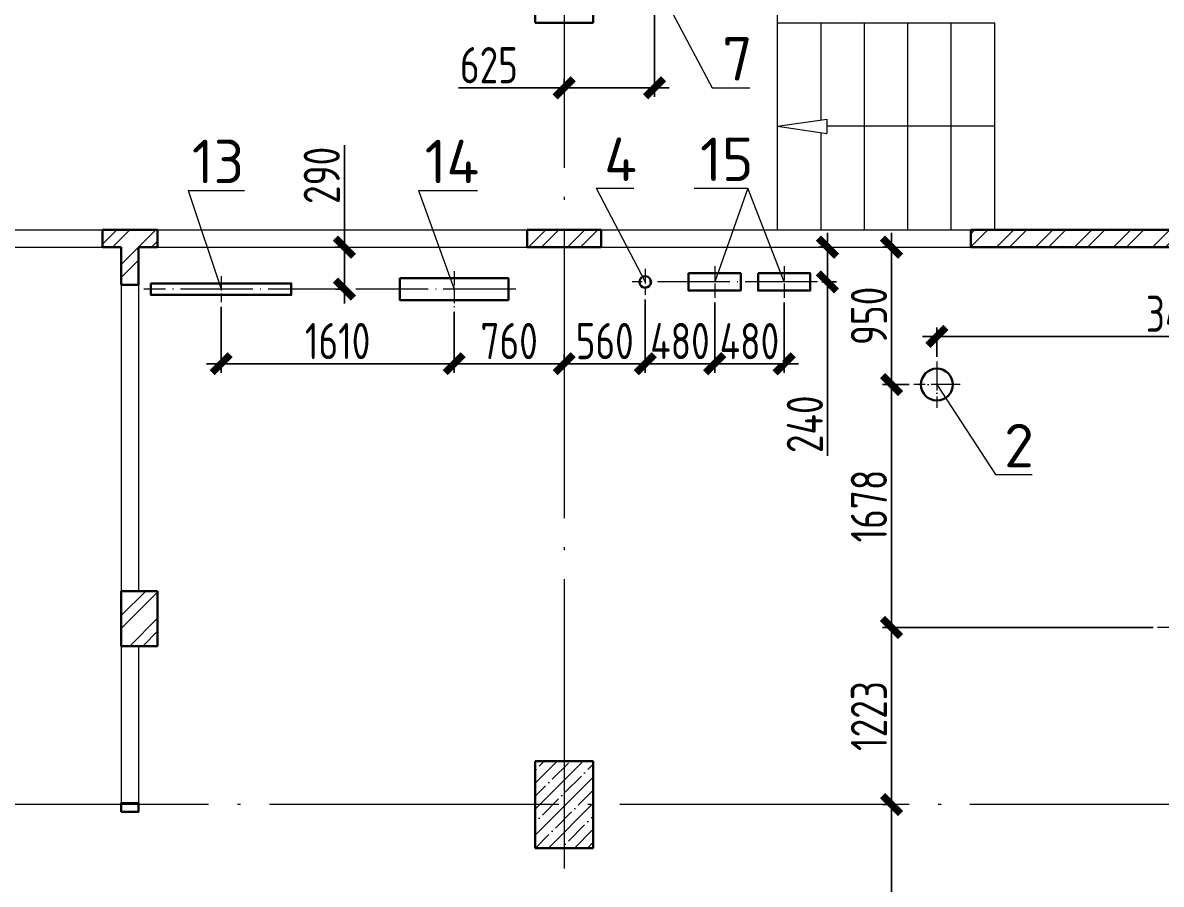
# Model space of a CAD drawing. Extents: x -965262 to 1142518, y -357520 to 71675.
# Drawn here: x 428597 to 436462, y -213151 to -207201 of the extents above; entities that cross this region are included whole.
import ezdxf

# ---------------------------------------------------------------- set-up
doc = ezdxf.new("R2010")
doc.units = 0
doc.header["$LTSCALE"] = 10
doc.linetypes.add('DOTE', pattern=[2.42, 2, -0.2, 0.02, -0.2])
doc.layers.get('0').update_dxf_attribs({"linetype": 'CONTINUOUS', "lineweight": 30})
doc.layers.get('Defpoints').update_dxf_attribs({"linetype": 'CONTINUOUS'})
doc.layers.add('DOTE', color=7, linetype='DOTE', lineweight=9)
doc.styles.add('GOST 2.304', font='isocpeur.ttf', dxfattribs={"width": 0.75, "height": 250})
doc.styles.get("Standard").update_dxf_attribs({"font": 'isocpeur.ttf', "height": 300})
doc.dimstyles.new('SPDS', dxfattribs={"dimscale": 50, "dimtxt": 2.5, "dimasz": 2.5, "dimexe": 1.25, "dimexo": 0.625, "dimtad": 1, "dimdec": 0, "dimrnd": 0.001, "dimtxsty": 'GOST 2.304', "dimblk": 'ARCHTICK', "dimblk1": 'ARCHTICK', "dimblk2": 'ARCHTICK', "dimcen": 2.5, "dimdle": 2, "dimadec": 0, "dimazin": 2, "dimtfac": 0.75, "dimtdec": 4, "dimtmove": 1, "dimatfit": 3, "dimfxl": 1, "dimtolj": 1, "dimarcsym": 0})

# ---------------------------------------------------------------- blocks, each defined once
blk = doc.blocks.new('_ArchTick')
at = {"color": 0, "linetype": 'ByBlock', "lineweight": 0, "const_width": 0.4}
blk.add_lwpolyline([(-0.5, -0.5), (0.5, 0.5)], dxfattribs=at)
blk = doc.blocks.new('*D1954')
at = {"color": 0, "lineweight": -2, "ltscale": 100, "transparency": 16777216}
for p, q in [((432962.2, -207132.1), (432962.2, -207712.4)), ((432337.2, -207618.7), (432337.2, -207587.4)), ((431607.9, -207649.9), (432337.2, -207649.9)), ((432237.2, -207649.9), (433062.2, -207649.9))]:
    blk.add_line(p, q, dxfattribs=at)
at = {"layer": 'Defpoints', "color": 0, "lineweight": 15, "ltscale": 100, "transparency": 16777216}
for p in [(432962.2, -207100.9), (432337.2, -207649.9), (432962.2, -207649.9)]:
    blk.add_point(p, dxfattribs=at)
at = {"color": 0, "lineweight": -2, "ltscale": 100, "transparency": 16777216, "xscale": 125, "yscale": 125, "zscale": 125, "rotation": 180}
blk.add_blockref('_ArchTick', (432337.2, -207649.9), dxfattribs=at)
at = {"color": 0, "lineweight": -2, "ltscale": 100, "transparency": 16777216, "xscale": 125, "yscale": 125, "zscale": 125}
blk.add_blockref('_ArchTick', (432962.2, -207649.9), dxfattribs=at)
at = {"color": 0, "lineweight": 15, "ltscale": 100, "transparency": 16777216, "insert": (431817.3, -207493.7), "char_height": 250, "attachment_point": 5, "style": 'GOST 2.304', "bg_fill": 3, "box_fill_scale": 1.1, "bg_fill_color": 256, "bg_fill_true_color": 13158600, "bg_fill_transparency": 0}
blk.add_mtext('\\A1;625', dxfattribs=at)
blk = doc.blocks.new('*D1971')
at = {"color": 0, "lineweight": -2, "ltscale": 100, "transparency": 16777216}
for p, q in [((434812.2, -209367.3), (438437.2, -209367.3)), ((434912.2, -209508.6), (434912.2, -209304.8)), ((438337.2, -209336.1), (438337.2, -209304.8))]:
    blk.add_line(p, q, dxfattribs=at)
at = {"layer": 'Defpoints', "color": 0, "lineweight": 15, "ltscale": 100, "transparency": 16777216}
for p in [(438337.2, -209367.3), (438337.2, -209367.3), (434912.2, -209539.9)]:
    blk.add_point(p, dxfattribs=at)
at = {"color": 0, "lineweight": -2, "ltscale": 100, "transparency": 16777216, "xscale": 125, "yscale": 125, "zscale": 125, "rotation": 180}
blk.add_blockref('_ArchTick', (434912.2, -209367.3), dxfattribs=at)
at = {"color": 0, "lineweight": -2, "ltscale": 100, "transparency": 16777216, "xscale": 125, "yscale": 125, "zscale": 125}
blk.add_blockref('_ArchTick', (438337.2, -209367.3), dxfattribs=at)
at = {"color": 0, "lineweight": 15, "ltscale": 100, "transparency": 16777216, "insert": (436624.7, -209211.1), "char_height": 250, "attachment_point": 5, "style": 'GOST 2.304', "bg_fill": 3, "box_fill_scale": 1.1, "bg_fill_color": 256, "bg_fill_true_color": 13158600, "bg_fill_transparency": 0}
blk.add_mtext('\\A1;3425', dxfattribs=at)
blk = doc.blocks.new('*D1956')
at = {"color": 0, "lineweight": -2, "ltscale": 100, "transparency": 16777216}
for p, q in [((434599.1, -208650.9), (434599.1, -209799.9)), ((434567.8, -208750.9), (434536.6, -208750.9)), ((434721, -209699.9), (434536.6, -209699.9))]:
    blk.add_line(p, q, dxfattribs=at)
at = {"layer": 'Defpoints', "color": 0, "lineweight": 15, "ltscale": 100, "transparency": 16777216}
for p in [(434599.1, -208750.9), (434599.1, -209699.9), (434752.2, -209699.9)]:
    blk.add_point(p, dxfattribs=at)
at = {"color": 0, "lineweight": -2, "ltscale": 100, "transparency": 16777216, "xscale": 125, "yscale": 125, "zscale": 125}
for p, rotation in [((434599.1, -208750.9), 90), ((434599.1, -209699.9), 270)]:
    blk.add_blockref('_ArchTick', p, dxfattribs=dict(at, rotation=rotation))
at = {"color": 0, "lineweight": 15, "ltscale": 100, "transparency": 16777216, "insert": (434442.8, -209225.4), "char_height": 250, "attachment_point": 5, "rotation": 90, "style": 'GOST 2.304', "bg_fill": 3, "box_fill_scale": 1.1, "bg_fill_color": 256, "bg_fill_true_color": 13158600, "bg_fill_transparency": 0}
blk.add_mtext('\\A1;950', dxfattribs=at)
blk = doc.blocks.new('*D1957')
at = {"color": 0, "lineweight": -2, "ltscale": 100, "transparency": 16777216}
for p, q in [((434599.1, -209599.9), (434599.1, -211477.9)), ((434721, -209699.9), (434536.6, -209699.9)), ((436406, -211377.9), (434536.6, -211377.9))]:
    blk.add_line(p, q, dxfattribs=at)
at = {"layer": 'Defpoints', "color": 0, "lineweight": 15, "ltscale": 100, "transparency": 16777216}
for p in [(434752.2, -209699.9), (434599.1, -211377.9), (436437.2, -211377.9)]:
    blk.add_point(p, dxfattribs=at)
at = {"color": 0, "lineweight": -2, "ltscale": 100, "transparency": 16777216, "xscale": 125, "yscale": 125, "zscale": 125}
for p, rotation in [((434599.1, -209699.9), 90), ((434599.1, -211377.9), 270)]:
    blk.add_blockref('_ArchTick', p, dxfattribs=dict(at, rotation=rotation))
at = {"color": 0, "lineweight": 15, "ltscale": 100, "transparency": 16777216, "insert": (434442.8, -210538.9), "char_height": 250, "attachment_point": 5, "rotation": 90, "style": 'GOST 2.304', "bg_fill": 3, "box_fill_scale": 1.1, "bg_fill_color": 256, "bg_fill_true_color": 13158600, "bg_fill_transparency": 0}
blk.add_mtext('\\A1;1678', dxfattribs=at)
blk = doc.blocks.new('*D1958')
at = {"color": 0, "lineweight": -2, "ltscale": 100, "transparency": 16777216}
for p, q in [((434599.1, -211277.9), (434599.1, -212700.9)), ((436406, -211377.9), (434536.6, -211377.9)), ((434567.8, -212600.9), (434536.6, -212600.9))]:
    blk.add_line(p, q, dxfattribs=at)
at = {"layer": 'Defpoints', "color": 0, "lineweight": 15, "ltscale": 100, "transparency": 16777216}
for p in [(436437.2, -211377.9), (434599.1, -212600.9), (434599.1, -212600.9)]:
    blk.add_point(p, dxfattribs=at)
at = {"color": 0, "lineweight": -2, "ltscale": 100, "transparency": 16777216, "xscale": 125, "yscale": 125, "zscale": 125}
for p, rotation in [((434599.1, -211377.9), 90), ((434599.1, -212600.9), 270)]:
    blk.add_blockref('_ArchTick', p, dxfattribs=dict(at, rotation=rotation))
at = {"color": 0, "lineweight": 15, "ltscale": 100, "transparency": 16777216, "insert": (434442.8, -211989.4), "char_height": 250, "attachment_point": 5, "rotation": 90, "style": 'GOST 2.304', "bg_fill": 3, "box_fill_scale": 1.1, "bg_fill_color": 256, "bg_fill_true_color": 13158600, "bg_fill_transparency": 0}
blk.add_mtext('\\A1;1223', dxfattribs=at)
blk = doc.blocks.new('*D1959')
at = {"color": 0, "lineweight": -2, "ltscale": 100, "transparency": 16777216}
for p, q in [((434599.1, -212500.9), (434599.1, -215103.9)), ((434567.8, -212600.9), (434536.6, -212600.9)), ((436406, -215003.9), (434536.6, -215003.9))]:
    blk.add_line(p, q, dxfattribs=at)
at = {"layer": 'Defpoints', "color": 0, "lineweight": 15, "ltscale": 100, "transparency": 16777216}
for p in [(434599.1, -212600.9), (434599.1, -215003.9), (436437.2, -215003.9)]:
    blk.add_point(p, dxfattribs=at)
at = {"color": 0, "lineweight": -2, "ltscale": 100, "transparency": 16777216, "xscale": 125, "yscale": 125, "zscale": 125}
for p, rotation in [((434599.1, -212600.9), 90), ((434599.1, -215003.9), 270)]:
    blk.add_blockref('_ArchTick', p, dxfattribs=dict(at, rotation=rotation))
at = {"color": 0, "lineweight": 15, "ltscale": 100, "transparency": 16777216, "insert": (434442.8, -213802.4), "char_height": 250, "attachment_point": 5, "rotation": 90, "style": 'GOST 2.304', "bg_fill": 3, "box_fill_scale": 1.1, "bg_fill_color": 256, "bg_fill_true_color": 13158600, "bg_fill_transparency": 0}
blk.add_mtext('\\A1;2403', dxfattribs=at)
blk = doc.blocks.new('*D1962')
at = {"color": 0, "lineweight": -2, "ltscale": 100, "transparency": 16777216}
for p, q in [((433377.2, -209132.1), (433377.2, -209619)), ((433857.2, -209132.1), (433857.2, -209619)), ((433957.2, -209556.5), (433277.2, -209556.5))]:
    blk.add_line(p, q, dxfattribs=at)
at = {"layer": 'Defpoints', "color": 0, "lineweight": 15, "ltscale": 100, "transparency": 16777216}
for p in [(433377.2, -209100.9), (433857.2, -209100.9)]:
    blk.add_point(p, dxfattribs=at)
at = {"color": 0, "lineweight": -2, "ltscale": 100, "transparency": 16777216, "xscale": 125, "yscale": 125, "zscale": 125, "rotation": 180}
blk.add_blockref('_ArchTick', (433377.2, -209556.5), dxfattribs=at)
at = {"color": 0, "lineweight": -2, "ltscale": 100, "transparency": 16777216, "xscale": 125, "yscale": 125, "zscale": 125}
blk.add_blockref('_ArchTick', (433857.2, -209556.5), dxfattribs=at)
at = {"color": 0, "lineweight": 15, "ltscale": 100, "transparency": 16777216, "insert": (433617.2, -209400.2), "char_height": 250, "attachment_point": 5, "style": 'GOST 2.304', "bg_fill": 3, "box_fill_scale": 1.1, "bg_fill_color": 256, "bg_fill_true_color": 13158600, "bg_fill_transparency": 0}
blk.add_mtext('\\A1;480', dxfattribs=at)
at = {"layer": 'Defpoints', "color": 0, "lineweight": 15, "ltscale": 100, "transparency": 16777216}
blk.add_point((433377.2, -209556.5), dxfattribs=at)
blk = doc.blocks.new('*D1963')
at = {"color": 0, "lineweight": -2, "ltscale": 100, "transparency": 16777216}
for p, q in [((432897.2, -209112.1), (432897.2, -209618.1)), ((433377.2, -209132.1), (433377.2, -209618.1)), ((433477.2, -209555.6), (432797.2, -209555.6))]:
    blk.add_line(p, q, dxfattribs=at)
at = {"layer": 'Defpoints', "color": 0, "lineweight": 15, "ltscale": 100, "transparency": 16777216}
for p in [(432897.2, -209080.9), (433377.2, -209100.9)]:
    blk.add_point(p, dxfattribs=at)
at = {"color": 0, "lineweight": 15, "ltscale": 100, "transparency": 16777216, "insert": (433137.2, -209399.4), "char_height": 250, "attachment_point": 5, "style": 'GOST 2.304', "bg_fill": 3, "box_fill_scale": 1.1, "bg_fill_color": 256, "bg_fill_true_color": 13158600, "bg_fill_transparency": 0}
blk.add_mtext('\\A1;480', dxfattribs=at)
at = {"layer": 'Defpoints', "color": 0, "lineweight": 15, "ltscale": 100, "transparency": 16777216}
blk.add_point((432897.2, -209555.6), dxfattribs=at)
at = {"color": 0, "lineweight": -2, "ltscale": 100, "transparency": 16777216, "xscale": 125, "yscale": 125, "zscale": 125, "rotation": 180}
blk.add_blockref('_ArchTick', (432897.2, -209555.6), dxfattribs=at)
at = {"color": 0, "lineweight": -2, "ltscale": 100, "transparency": 16777216, "xscale": 125, "yscale": 125, "zscale": 125}
blk.add_blockref('_ArchTick', (433377.2, -209555.6), dxfattribs=at)
blk = doc.blocks.new('*D1964')
at = {"color": 0, "lineweight": -2, "ltscale": 100, "transparency": 16777216}
for p, q in [((432897.2, -209112.1), (432897.2, -209618.1)), ((432337.2, -209524.4), (432337.2, -209493.1)), ((432997.2, -209555.6), (432237.2, -209555.6))]:
    blk.add_line(p, q, dxfattribs=at)
at = {"layer": 'Defpoints', "color": 0, "lineweight": 15, "ltscale": 100, "transparency": 16777216}
for p in [(432897.2, -209080.9), (432337.2, -209555.6), (432337.2, -209555.6)]:
    blk.add_point(p, dxfattribs=at)
at = {"color": 0, "lineweight": 15, "ltscale": 100, "transparency": 16777216, "insert": (432617.2, -209399.4), "char_height": 250, "attachment_point": 5, "style": 'GOST 2.304', "bg_fill": 3, "box_fill_scale": 1.1, "bg_fill_color": 256, "bg_fill_true_color": 13158600, "bg_fill_transparency": 0}
blk.add_mtext('\\A1;560', dxfattribs=at)
at = {"color": 0, "lineweight": -2, "ltscale": 100, "transparency": 16777216, "xscale": 125, "yscale": 125, "zscale": 125, "rotation": 180}
blk.add_blockref('_ArchTick', (432337.2, -209555.6), dxfattribs=at)
at = {"color": 0, "lineweight": -2, "ltscale": 100, "transparency": 16777216, "xscale": 125, "yscale": 125, "zscale": 125}
blk.add_blockref('_ArchTick', (432897.2, -209555.6), dxfattribs=at)
blk = doc.blocks.new('*D1965')
at = {"color": 0, "lineweight": -2, "ltscale": 100, "transparency": 16777216}
for p, q in [((434156.3, -209090.9), (434156.3, -208650.9)), ((434125, -208750.9), (434093.8, -208750.9)), ((434118.5, -208990.9), (434218.8, -208990.9)), ((434156.3, -210192.9), (434156.3, -208990.9))]:
    blk.add_line(p, q, dxfattribs=at)
at = {"layer": 'Defpoints', "color": 0, "lineweight": 15, "ltscale": 100, "transparency": 16777216}
for p in [(434156.3, -208750.9), (434156.3, -208750.9), (434087.2, -208990.9)]:
    blk.add_point(p, dxfattribs=at)
at = {"color": 0, "lineweight": -2, "ltscale": 100, "transparency": 16777216, "xscale": 125, "yscale": 125, "zscale": 125}
for p, rotation in [((434156.3, -208750.9), 90), ((434156.3, -208990.9), 270)]:
    blk.add_blockref('_ArchTick', p, dxfattribs=dict(at, rotation=rotation))
at = {"color": 0, "lineweight": 15, "ltscale": 100, "transparency": 16777216, "insert": (434000, -209974.2), "char_height": 250, "attachment_point": 5, "rotation": 90, "style": 'GOST 2.304', "bg_fill": 3, "box_fill_scale": 1.1, "bg_fill_color": 256, "bg_fill_true_color": 13158600, "bg_fill_transparency": 0}
blk.add_mtext('\\A1;240', dxfattribs=at)
blk = doc.blocks.new('*D1966')
at = {"color": 0, "lineweight": -2, "ltscale": 100, "transparency": 16777216}
for p, q in [((431577.2, -209197.1), (431577.2, -209618.1)), ((432337.2, -209524.4), (432337.2, -209493.1)), ((432437.2, -209555.6), (431477.2, -209555.6))]:
    blk.add_line(p, q, dxfattribs=at)
at = {"layer": 'Defpoints', "color": 0, "lineweight": 15, "ltscale": 100, "transparency": 16777216}
for p in [(431577.2, -209165.9), (431577.2, -209555.6), (432337.2, -209555.6)]:
    blk.add_point(p, dxfattribs=at)
at = {"color": 0, "lineweight": -2, "ltscale": 100, "transparency": 16777216, "xscale": 125, "yscale": 125, "zscale": 125, "rotation": 180}
blk.add_blockref('_ArchTick', (431577.2, -209555.6), dxfattribs=at)
at = {"color": 0, "lineweight": -2, "ltscale": 100, "transparency": 16777216, "xscale": 125, "yscale": 125, "zscale": 125}
blk.add_blockref('_ArchTick', (432337.2, -209555.6), dxfattribs=at)
at = {"color": 0, "lineweight": 15, "ltscale": 100, "transparency": 16777216, "insert": (431957.2, -209399.4), "char_height": 250, "attachment_point": 5, "style": 'GOST 2.304', "bg_fill": 3, "box_fill_scale": 1.1, "bg_fill_color": 256, "bg_fill_true_color": 13158600, "bg_fill_transparency": 0}
blk.add_mtext('\\A1;760', dxfattribs=at)
blk = doc.blocks.new('*D1973')
at = {"color": 0, "lineweight": -2, "ltscale": 100, "transparency": 16777216}
for p, q in [((429967.2, -209162.1), (429967.2, -209618.1)), ((431577.2, -209197.1), (431577.2, -209618.1)), ((431677.2, -209555.6), (429867.2, -209555.6))]:
    blk.add_line(p, q, dxfattribs=at)
at = {"layer": 'Defpoints', "color": 0, "lineweight": 15, "ltscale": 100, "transparency": 16777216}
for p in [(429967.2, -209130.9), (431577.2, -209165.9), (429967.2, -209555.6)]:
    blk.add_point(p, dxfattribs=at)
at = {"color": 0, "lineweight": -2, "ltscale": 100, "transparency": 16777216, "xscale": 125, "yscale": 125, "zscale": 125, "rotation": 180}
blk.add_blockref('_ArchTick', (429967.2, -209555.6), dxfattribs=at)
at = {"color": 0, "lineweight": -2, "ltscale": 100, "transparency": 16777216, "xscale": 125, "yscale": 125, "zscale": 125}
blk.add_blockref('_ArchTick', (431577.2, -209555.6), dxfattribs=at)
at = {"color": 0, "lineweight": 15, "ltscale": 100, "transparency": 16777216, "insert": (430772.2, -209399.4), "char_height": 250, "attachment_point": 5, "style": 'GOST 2.304', "bg_fill": 3, "box_fill_scale": 1.1, "bg_fill_color": 256, "bg_fill_true_color": 13158600, "bg_fill_transparency": 0}
blk.add_mtext('\\A1;1610', dxfattribs=at)
blk = doc.blocks.new('*D1974')
at = {"color": 0, "lineweight": -2, "ltscale": 100, "transparency": 16777216}
for p, q in [((430818.9, -208045.7), (430818.9, -208750.9)), ((430818.9, -209140.9), (430818.9, -208650.9)), ((430787.6, -208750.9), (430756.4, -208750.9)), ((430787.6, -209040.9), (430756.4, -209040.9))]:
    blk.add_line(p, q, dxfattribs=at)
at = {"layer": 'Defpoints', "color": 0, "lineweight": 15, "ltscale": 100, "transparency": 16777216}
for p in [(430818.9, -208750.9, 1451.3), (430818.9, -208750.9), (430818.9, -209040.9)]:
    blk.add_point(p, dxfattribs=at)
at = {"color": 0, "lineweight": -2, "ltscale": 100, "transparency": 16777216, "xscale": 125, "yscale": 125, "zscale": 125}
for p, rotation in [((430818.9, -208750.9), 90), ((430818.9, -209040.9), 270)]:
    blk.add_blockref('_ArchTick', p, dxfattribs=dict(at, rotation=rotation))
at = {"color": 0, "lineweight": 15, "ltscale": 100, "transparency": 16777216, "insert": (430662.6, -208255), "char_height": 250, "attachment_point": 5, "rotation": 90, "style": 'GOST 2.304', "bg_fill": 3, "box_fill_scale": 1.1, "bg_fill_color": 256, "bg_fill_true_color": 13158600, "bg_fill_transparency": 0}
blk.add_mtext('\\A1;290', dxfattribs=at)

msp = doc.modelspace()

# ---------------------------------------------------------------- hatches: boundary and pattern name
at = {"lineweight": 15}
h = msp.add_hatch(dxfattribs=at)
h.set_pattern_fill('ANSI32', scale=20)
h.set_pattern_definition([(45, (1148980.3, -224380.66), (-134.70384, 134.70384), []), (45, (1149070.1, -224380.66), (-134.70384, 134.70384), [])])
h.paths.add_polyline_path([(408537.2, -220390.9), (407136.8, -220390.9), (407136.8, -220260.9), (407016.8, -220260.9), (407016.8, -220390.9), (402637.2, -220390.9), (402637.2, -220510.9), (408287.2, -220510.9), (408287.2, -220770.9), (408537.2, -220770.9)], flags=17)
h.paths.add_polyline_path([(408537.2, -220390.9), (407137.2, -220390.9), (407137.2, -220260.9), (407017.2, -220260.9), (407017.2, -220390.9), (402637.2, -220390.9), (402637.2, -220510.9), (408287.2, -220510.9), (408287.2, -220770.9), (408537.2, -220770.9)], flags=16)
h.paths.add_polyline_path([(429527.2, -217000.9), (429397.2, -217000.9), (429397.2, -217130.9), (429527.2, -217130.9)], flags=17)
h.paths.add_polyline_path([(429527.2, -217000.9), (429397.2, -217000.9), (429397.2, -217130.9), (429527.2, -217130.9)], flags=16)
h.paths.add_polyline_path([(433857.2, -228080.9), (433737.2, -228080.9), (433737.2, -228370.9), (433857.2, -228370.9)], flags=17)
h.paths.add_polyline_path([(403037.2, -212420.8), (403037.2, -212300.9), (405586.8, -212300.9), (405586.8, -212420.9), (405456.8, -212420.9), (405456.8, -213470.8), (405336.8, -213470.8), (405336.8, -212420.9), (403037.2, -212420.9)])
h.paths.add_polyline_path([(407016.8, -212550.9), (407016.8, -212420.9), (406496.8, -212420.9), (406496.8, -212300.9), (407016.8, -212300.9), (407016.8, -208500.9), (407136.8, -208503.5), (407136.8, -208630.9), (407266.8, -208630.9), (407266.8, -208750.9), (407136.8, -208750.9), (407136.8, -212550.9), (407016.8, -212550.9)])
h.paths.add_polyline_path([(407016.8, -213470.8), (407016.8, -213090.9), (407136.8, -213090.9), (407136.8, -213470.8)])
h.paths.add_polyline_path([(407016.8, -214760.7), (407016.8, -214380.8), (407136.8, -214380.8), (407136.8, -214760.7), (407016.8, -214760.7)])
h.paths.add_polyline_path([(402637.2, -215550.9), (402637.2, -215430.9), (405336.8, -215430.9), (405336.8, -214380.8), (405456.8, -214380.8), (405456.8, -215430.7), (405586.8, -215430.9), (405586.8, -215550.8), (402637.2, -215550.8)])
h.paths.add_polyline_path([(407016.8, -215680.8), (407016.8, -215550.8), (406497.1, -215550.8), (406497.1, -215430.9), (407016.8, -215430.9), (407016.8, -215300.7), (407136.8, -215300.7), (407136.8, -215680.8), (407016.8, -215680.8)])
h.paths.add_polyline_path([(406886.8, -218160.7), (406886.8, -217780.7), (407136.8, -217780.7), (407136.8, -218160.7)])
h.paths.add_polyline_path([(402637.2, -220510.9), (402637.2, -220390.9), (407017.7, -220390.9), (407017.7, -220260.9), (407136.8, -220260.6), (407137.7, -220390.9), (408537.2, -220390.9), (408537.2, -220770.9), (408287.2, -220770.9), (408287.2, -220510.9), (402637.2, -220510.9)])
h.paths.add_polyline_path([(403036.8, -224500.9), (403037.2, -224380.9), (408137.2, -224380.9), (408137.2, -224500.9), (403037.2, -224500.9)])
h.paths.add_polyline_path([(408287.2, -224300.9), (408287.2, -223780.9), (408537.2, -223780.9), (408537.2, -224300.9)])
h.paths.add_polyline_path([(407016.8, -207300.9), (407016.8, -206600.9), (407136.8, -206600.9), (407136.8, -207300.9)])
h.paths.add_polyline_path([(408176.8, -208750.9), (408176.8, -208630.9), (408592.3, -208630.9), (408592.3, -208750.9)])
h.paths.add_polyline_path([(411082.3, -208750.9), (411082.3, -208630.9), (411589.7, -208630.9), (411592.2, -208750.9)])
h.paths.add_polyline_path([(414082.3, -208750.9), (414082.3, -208630.9), (414592.2, -208630.9), (414592.2, -208750.9)])
h.paths.add_polyline_path([(417082.3, -208750.9), (417082.3, -208630.9), (417592.2, -208630.9), (417592.2, -208750.9)])
h.paths.add_polyline_path([(420082.3, -208750.9), (420082.3, -208630.9), (420592.2, -208630.9), (420592.2, -208750.9)])
h.paths.add_polyline_path([(423082.3, -208750.9), (423082.3, -208630.9), (423592.2, -208630.9), (423592.2, -208750.9)])
h.paths.add_polyline_path([(426082.3, -208750.9), (426082.3, -208630.9), (426592.2, -208630.9), (426592.2, -208750.9)])
h.paths.add_polyline_path([(429147.2, -208750.9), (429147.2, -208630.9), (429527.2, -208630.9), (429527.2, -208750.9), (429397.2, -208750.9), (429397.2, -209010.9), (429277.2, -209010.9), (429277.2, -208750.9)])
h.paths.add_polyline_path([(432082.3, -208750.9), (432082.3, -208630.9), (432592.2, -208630.9), (432592.2, -208750.9)])
h.paths.add_polyline_path([(435147.2, -208750.9), (435147.2, -208630.9), (438337.2, -208630.9), (438337.2, -208750.9)])
h.paths.add_polyline_path([(429277.2, -211505.9), (429277.2, -211125.9), (429527.2, -211125.9), (429527.2, -211505.9)])
h.paths.add_polyline_path([(429277.2, -214000.9), (429277.2, -213620.9), (429527.2, -213620.9), (429527.2, -214000.9)])
h.paths.add_polyline_path([(429277.2, -217380.9), (429277.2, -217000.9), (429527.2, -217000.9), (429527.2, -217250.9), (429397.2, -217250.9), (429397.2, -217380.9)])
h.paths.add_polyline_path([(430577.2, -217250.9), (430577.2, -217130.9), (430957.2, -217130.9), (430957.2, -217250.9)])
h.paths.add_polyline_path([(432007.2, -217250.9), (432007.2, -217130.9), (432257.2, -217130.9), (432257.2, -218300.9), (432137.2, -218300.9), (432137.2, -217250.9)])
h.paths.add_polyline_path([(432537.2, -218900.9), (432537.2, -218780.9), (437637.2, -218780.9), (437637.2, -218900.9)])
h.paths.add_polyline_path([(438037.2, -218900.9), (438037.2, -218780.9), (438337.2, -218780.9), (438337.2, -218900.9)])
h.paths.add_polyline_path([(432007.2, -222240.9), (432007.2, -222120.9), (432137.2, -222120.9), (432137.2, -220965.9), (432257.2, -220965.9), (432257.2, -222120.9), (438337.2, -222120.9), (438337.2, -222240.9)])
h.paths.add_polyline_path([(432137.2, -220055.9), (432137.2, -218900.9), (432257.2, -218900.9), (432257.2, -220055.9)])
h.paths.add_polyline_path([(429277.2, -219875.9), (429277.2, -219495.9), (429527.2, -219495.9), (429527.2, -219875.9)])
h.paths.add_polyline_path([(429277.2, -222240.9), (429277.2, -221990.9), (429397.2, -221990.9), (429397.2, -222120.9), (431097.2, -222120.9), (431097.2, -222240.9)])
h.paths.add_polyline_path([(438037.2, -224420.9), (438037.3, -224300.9), (438337.2, -224300.9), (438337.2, -224420.9), (438037.2, -224420.9)])
h.paths.add_polyline_path([(438037.2, -224900.9), (438037.2, -224780.9), (438337.2, -224780.9), (438337.3, -224900.9), (438037.3, -224900.9)])
h.paths.add_polyline_path([(433737.2, -228370.9), (433737.2, -225060.9), (436437.2, -225060.9), (436437.2, -226280.9), (438337.2, -226280.9), (438337.2, -226400.9), (436317.2, -226400.9), (436317.2, -225180.9), (433857.2, -225180.9), (433857.2, -228370.9)])
h.paths.add_polyline_path([(431756.8, -229530.9), (431756.8, -229410.9), (433737.2, -229410.9), (433737.2, -229280.9), (433857.2, -229280.9), (433857.2, -229530.9), (431756.8, -229530.9)])
h.paths.add_polyline_path([(431636.8, -230600.9), (431636.8, -229790.9), (431756.8, -229790.9), (431756.8, -230600.9)])
h.paths.add_polyline_path([(407017.7, -220390.9), (407017.2, -220390.9), (407017.2, -220260.9), (407017.7, -220260.9)], flags=16)
h.paths.add_polyline_path([(407137.7, -220390.9), (407137.2, -220390.9), (407137.2, -220260.9), (407137.7, -220260.9)], flags=16)
h.paths.add_polyline_path([(433857.2, -228080.9), (433737.2, -228080.9), (433737.2, -228070.9), (433857.2, -228070.9)], flags=17)
h = msp.add_hatch(dxfattribs=at)
h.set_pattern_fill('ANSI35', scale=20, style=0)
h.set_pattern_definition([(45, (347794.75, -221720.88), (-89.80256, 89.80256), []), (45, (347884.56, -221720.88), (-89.80256, 89.80256), [158.75, -31.75, 0, -31.75])])
h.paths.add_polyline_path([(432537.2, -212300.9), (432137.2, -212300.9), (432137.2, -212900.9), (432537.2, -212900.9)])

# ---------------------------------------------------------------- linework, layer by layer
at = {"color": 7, "lineweight": 30}
for p, q in [((432137.2, -206600.9, 11253.1), (432137.2, -207200.9, 11253.1)), ((432537.2, -207200.9, 11253.1), (432537.2, -206600.9, 11253.1)), ((432137.2, -207200.9, 11253.1), (432537.2, -207200.9, 11253.1)), ((432137.2, -212300.9, 11253.1), (432137.2, -212900.9, 11253.1)), ((432537.2, -212300.9, 11253.1), (432137.2, -212300.9, 11253.1)), ((432537.2, -212900.9, 11253.1), (432537.2, -212300.9, 11253.1)), ((432137.2, -212900.9, 11253.1), (432537.2, -212900.9, 11253.1))]:
    msp.add_line(p, q, dxfattribs=at)
at = {"color": 7, "lineweight": 15}
for p, q in [((433811.8, -208630.9, 11253.1), (433811.8, -206600.9, 11223.1)), ((433811.8, -207200.9, 11253.1), (435311.8, -207200.9, 11253.1)), ((434111.8, -207872.6, 11253.1), (434111.8, -207200.9, 11253.1)), ((434411.8, -208630.9, 11253.1), (434411.8, -207200.9, 11253.1)), ((434711.8, -208630.9, 11253.1), (434711.8, -207200.9, 11253.1)), ((435011.8, -208630.9, 11253.1), (435011.8, -207200.9, 11253.1)), ((435311.8, -208630.9, 11253.1), (435311.8, -207200.9, 11253.1)), ((433811.8, -207915.9, 11253.1), (434151.1, -207866.9, 11253.1)), ((434151.1, -207866.9, 11253.1), (434151.1, -207964.9, 11253.1)), ((433811.8, -207915.9, 11253.1), (434151.1, -207964.9, 11253.1)), ((434111.8, -208630.9, 11253.1), (434111.8, -207959.2, 11253.1)), ((435311.8, -207915.9, 11253.1), (434151.1, -207915.9, 11253.1)), ((426592.2, -208630.9, 11253.1), (429147.2, -208630.9, 11253.1)), ((429527.2, -208630.9, 11253.1), (432082.3, -208630.9, 11253.1)), ((432592.2, -208630.9, 11253.1), (435147.2, -208630.9, 11253.1)), ((426592.2, -208750.9, 11253.1), (429147.2, -208750.9, 11253.1)), ((429527.2, -208750.9, 11253.1), (432082.3, -208750.9, 11253.1)), ((432592.2, -208750.9, 11253.1), (435147.2, -208750.9, 11253.1)), ((429277.2, -209010.9, 11253.1), (429277.2, -211125.9, 11253.1)), ((429397.2, -209010.9, 11253.1), (429397.2, -211125.9, 11253.1)), ((429277.2, -211505.9, 11253.1), (429277.2, -212650.9, 11253.1)), ((429397.2, -211505.9, 11253.1), (429397.2, -212650.9, 11253.1))]:
    msp.add_line(p, q, dxfattribs=at)
at = {"lineweight": 15, "ltscale": 100}
for p, q in [((432558, -208344.1, 9801.8), (432897.2, -208990.9, 9801.8)), ((433605.6, -208344.1), (433377.2, -208990.9, 9801.8)), ((429739.5, -208358.9, -4.8), (429967.2, -209040.9, 9801.8)), ((431330.7, -208358.9, 9801.8), (431577.2, -209040.9, 9801.8))]:
    msp.add_line(p, q, dxfattribs=at)
at = {"color": 7}
for p, q in [((429147.2, -208750.9, 11253.1), (429147.2, -208630.9, 11253.1)), ((429147.2, -208630.9, 11253.1), (429527.2, -208630.9, 11253.1)), ((429527.2, -208630.9, 11253.1), (429527.2, -208750.9, 11253.1)), ((432082.3, -208750.9, 11253.1), (432082.3, -208630.9, 11253.1)), ((432082.3, -208630.9, 11253.1), (432592.2, -208630.9, 11253.1)), ((432592.2, -208630.9, 11253.1), (432592.2, -208750.9, 11253.1)), ((435147.2, -208750.9, 11253.1), (435147.2, -208630.9, 11253.1)), ((435147.2, -208630.9, 11253.1), (438337.2, -208630.9, 11253.1)), ((429277.2, -208750.9, 11253.1), (429147.2, -208750.9, 11253.1)), ((429147.2, -208750.9, 11253.1), (429147.2, -208750.9, 11253.1)), ((429277.2, -209010.9, 11253.1), (429277.2, -208750.9, 11253.1)), ((429397.2, -208750.9, 11253.1), (429397.2, -209010.9, 11253.1)), ((429527.2, -208750.9, 11253.1), (429397.2, -208750.9, 11253.1)), ((432082.3, -208750.9, 11253.1), (432082.3, -208750.9, 11253.1)), ((432592.2, -208750.9, 11253.1), (432082.3, -208750.9, 11253.1)), ((435147.2, -208750.9, 11253.1), (435147.2, -208750.9, 11253.1)), ((438337.2, -208750.9, 11253.1), (435147.2, -208750.9, 11253.1)), ((429397.2, -209010.9, 11253.1), (429277.2, -209010.9, 11253.1)), ((429277.2, -211125.9, 11253.1), (429527.2, -211125.9, 11253.1)), ((429277.2, -211505.9, 11253.1), (429277.2, -211125.9, 11253.1)), ((429527.2, -211125.9, 11253.1), (429527.2, -211505.9, 11253.1)), ((429277.2, -211505.9, 11253.1), (429277.2, -211505.9, 11253.1)), ((429527.2, -211505.9, 11253.1), (429277.2, -211505.9, 11253.1))]:
    msp.add_line(p, q, dxfattribs=at)
at = {"lineweight": 15, "ltscale": 100, "extrusion": (0, 1, 0)}
for points, elevation in [([(-433359.5, 9801.8), (-433620.6, 9801.8)], -207649.9), ([(-432558, 9801.8), (-432819.1, 4900.9)], -208344.1), ([(-433236.1, 9801.8), (-433605.6, 0)], -208344.1), ([(-429739.7, 0), (-430129.3, 9801.8)], -208358.9), ([(-431330.7, 9801.8), (-431738.5, 19603.7)], -208358.9)]:
    msp.add_lwpolyline(points, dxfattribs=dict(at, elevation=elevation))
at = {"color": 5, "ltscale": 100, "elevation": 9801.8}
for points in [[(431202.2, -208965.9), (431952.2, -208965.9), (431952.2, -209115.9), (431202.2, -209115.9)], [(433197.2, -208930.9), (433557.2, -208930.9), (433557.2, -209050.9), (433197.2, -209050.9)], [(433677.2, -208930.9), (434037.2, -208930.9), (434037.2, -209050.9), (433677.2, -209050.9)], [(429482.2, -209000.9), (430452.2, -209000.9), (430452.2, -209080.9), (429482.2, -209080.9)]]:
    msp.add_lwpolyline(points, close=True, dxfattribs=at)
at = {"color": 7, "elevation": 11253.1}
msp.add_lwpolyline([(429277.2, -212650.9), (429397.2, -212650.9), (429397.2, -212590.9), (429277.2, -212590.9)], close=True, dxfattribs=at)
at = {"color": 5, "ltscale": 100}
for centre, radius in [((432897.2, -208990.9, 9801.8), 40), ((434912.2, -209699.9, 9801.8), 110)]:
    msp.add_circle(centre, radius, dxfattribs=at)
at = {"layer": 'DOTE', "color": 7, "ltscale": 100, "extrusion": (0, -1, 0)}
msp.add_line((432337.2, -201363.1, 9801.8), (432337.2, -232551.2, 9801.8), dxfattribs=at)
at = {"layer": 'DOTE', "color": 7, "ltscale": 100}
msp.add_line((439560.9, -212600.9, 9801.8), (400589, -212600.9, 9801.8), dxfattribs=at)

# ---------------------------------------------------------------- texts
at = {"lineweight": 15, "ltscale": 100, "char_height": 300, "width": 815.97, "attachment_point": 1}
for s, insert in [('7', (433429.6, -207299.9, 9801.8)), ('13', (429765, -208008.9, 9801.8)), ('14', (431374.2, -208008.9, 19603.7)), ('4', (432613.8, -207994.1, 9801.8)), ('15', (433276.7, -207994.1, 9801.8))]:
    msp.add_mtext(s, dxfattribs=dict(at, insert=insert))

# ---------------------------------------------------------------- next in the draw order: dimensions: what is measured, and where the dimension line sits
at = {"lineweight": 15, "ltscale": 100}
dim = msp.add_linear_dim(base=(432962.2, -207649.9, 9801.8), p1=(432337.2, -207649.9, 9801.8), p2=(432962.2, -207100.9, 9801.8), dimstyle='SPDS', override={"dimfxl": 1.25, "dimtfill": 1, "dimtfillclr": 256}, dxfattribs=at)
dim.commit()
dim.dimension.update_dxf_attribs({"geometry": '*D1954', "text_midpoint": (431817.3, -207620.7, 9801.8), "dimtype": 160})
dim = msp.add_linear_dim(base=(434599.1, -209699.9, 9801.8), p1=(434599.1, -208750.9, 9801.8), p2=(434752.2, -209699.9, 9801.8), angle=90, text='950', dimstyle='SPDS', override={"dimfxl": 1.25, "dimtfill": 1, "dimtfillclr": 256}, dxfattribs=at)
dim.commit()
dim.dimension.update_dxf_attribs({"geometry": '*D1956', "text_midpoint": (434442.8, -209225.4, 9801.8)})
for base, p1, p2, picture, middle in [((438337.2, -209367.3, 9801.8), (434912.2, -209539.9, 9801.8), (438337.2, -209367.3, 9801.8), '*D1971', (436624.7, -209211.1, 9801.8)), ((433377.2, -209556.5, 9801.8), (433857.2, -209100.9, 9801.8), (433377.2, -209100.9, 9801.8), '*D1962', (433617.2, -209400.2, 9801.8))]:
    dim = msp.add_linear_dim(base=base, p1=p1, p2=p2, dimstyle='SPDS', override={"dimfxl": 1.25, "dimtfill": 1, "dimtfillclr": 256}, dxfattribs=at)
    dim.commit()
    dim.dimension.update_dxf_attribs({"geometry": picture, "text_midpoint": middle})

# ---------------------------------------------------------------- next in the draw order: linework, layer by layer
msp.add_line((432962.2, -206900.9, 9801.8), (433359.5, -207649.9, 9801.8), dxfattribs=at)

# ---------------------------------------------------------------- next in the draw order: dimensions: what is measured, and where the dimension line sits
dim = msp.add_linear_dim(base=(434156.3, -208750.9, 9801.8), p1=(434087.2, -208990.9, 9801.8), p2=(434156.3, -208750.9, 9801.8), angle=90, dimstyle='SPDS', override={"dimfxl": 1.25, "dimtfill": 1, "dimtfillclr": 256}, dxfattribs=at)
dim.commit()
dim.dimension.update_dxf_attribs({"geometry": '*D1965', "text_midpoint": (434156.3, -209974.2, 9801.8), "dimtype": 160})
dim = msp.add_linear_dim(base=(432897.2, -209555.6, 9801.8), p1=(433377.2, -209100.9, 9801.8), p2=(432897.2, -209080.9, 9801.8), dimstyle='SPDS', override={"dimfxl": 1.25, "dimtfill": 1, "dimtfillclr": 256}, dxfattribs=at)
dim.commit()
dim.dimension.update_dxf_attribs({"geometry": '*D1963', "text_midpoint": (433137.2, -209555.6, 9801.8), "dimtype": 160})
dim = msp.add_linear_dim(base=(434599.1, -211377.9, 9801.8), p1=(434752.2, -209699.9, 9801.8), p2=(436437.2, -211377.9, 9801.8), angle=90, dimstyle='SPDS', override={"dimfxl": 1.25, "dimtfill": 1, "dimtfillclr": 256}, dxfattribs=at)
dim.commit()
dim.dimension.update_dxf_attribs({"geometry": '*D1957', "text_midpoint": (434442.8, -210538.9, 9801.8)})

# ---------------------------------------------------------------- next in the draw order: linework, layer by layer
for p, q in [((433857.2, -208990.9, 9801.8), (433605.6, -208344.1)), ((434912.2, -209699.9, 9801.8), (435317.6, -210321.1))]:
    msp.add_line(p, q, dxfattribs=at)
at = {"lineweight": 15, "ltscale": 100, "extrusion": (0, 1, 0), "elevation": -210321.1}
msp.add_lwpolyline([(-435317.6, 0), (-435569.5, 0)], dxfattribs=at)
at = {"layer": 'DOTE', "color": 7, "ltscale": 5}
for p, q in [((433377.2, -208880.9, 9801.8), (433377.2, -209100.9, 9801.8)), ((433857.2, -208880.9, 9801.8), (433857.2, -209100.9, 9801.8))]:
    msp.add_line(p, q, dxfattribs=at)
at = {"layer": 'DOTE', "color": 7, "ltscale": 25}
msp.add_line((434087.2, -208990.9, 9801.8), (432807.2, -208990.9, 9801.8), dxfattribs=at)
at = {"layer": 'DOTE', "color": 7, "ltscale": 10}
for p, q in [((434912.2, -209539.9, 9801.8), (434912.2, -209859.9, 9801.8)), ((435072.2, -209699.9, 9801.8), (434752.2, -209699.9, 9801.8))]:
    msp.add_line(p, q, dxfattribs=at)

# ---------------------------------------------------------------- next in the draw order: texts
at = {"lineweight": 15, "ltscale": 100, "insert": (435377.2, -209971.1, 9801.8), "char_height": 300, "width": 815.97, "attachment_point": 1}
msp.add_mtext('2', dxfattribs=at)

# ---------------------------------------------------------------- next in the draw order: dimensions: what is measured, and where the dimension line sits
at = {"lineweight": 15, "ltscale": 100}
dim = msp.add_linear_dim(base=(432337.2, -209555.6, 9801.8), p1=(432897.2, -209080.9, 9801.8), p2=(432337.2, -209555.6, 9801.8), dimstyle='SPDS', override={"dimfxl": 1.25, "dimtfill": 1, "dimtfillclr": 256}, dxfattribs=at)
dim.commit()
dim.dimension.update_dxf_attribs({"geometry": '*D1964', "text_midpoint": (432617.2, -209555.6, 9801.8), "dimtype": 160})
dim = msp.add_linear_dim(base=(434599.1, -212600.9, 9801.8), p1=(436437.2, -211377.9, 9801.8), p2=(434599.1, -212600.9, 9801.8), angle=90, dimstyle='SPDS', override={"dimfxl": 1.25, "dimtfill": 1, "dimtfillclr": 256}, dxfattribs=at)
dim.commit()
dim.dimension.update_dxf_attribs({"geometry": '*D1958', "text_midpoint": (434442.8, -211989.4, 9801.8)})

# ---------------------------------------------------------------- next in the draw order: linework, layer by layer
at = {"layer": 'DOTE', "color": 7, "ltscale": 5}
msp.add_line((432897.2, -208900.9, 9801.8), (432897.2, -209080.9, 9801.8), dxfattribs=at)
at = {"layer": 'DOTE', "color": 7, "ltscale": 10}
msp.add_line((436757.2, -211377.9, 9801.8), (436437.2, -211377.9, 9801.8), dxfattribs=at)

# ---------------------------------------------------------------- next in the draw order: dimensions: what is measured, and where the dimension line sits
at = {"lineweight": 15, "ltscale": 100}
dim = msp.add_linear_dim(base=(431577.2, -209555.6, 9801.8), p1=(432337.2, -209555.6, 9801.8), p2=(431577.2, -209165.9, 9801.8), dimstyle='SPDS', override={"dimfxl": 1.25, "dimtfill": 1, "dimtfillclr": 256}, dxfattribs=at)
dim.commit()
dim.dimension.update_dxf_attribs({"geometry": '*D1966', "text_midpoint": (431957.2, -209399.4, 9801.8)})
dim = msp.add_linear_dim(base=(434599.1, -215003.9, 9801.8), p1=(434599.1, -212600.9, 9801.8), p2=(436437.2, -215003.9, 9801.8), angle=90, dimstyle='SPDS', override={"dimfxl": 1.25, "dimtfill": 1, "dimtfillclr": 256}, dxfattribs=at)
dim.commit()
dim.dimension.update_dxf_attribs({"geometry": '*D1959', "text_midpoint": (434442.8, -213802.4, 9801.8)})

# ---------------------------------------------------------------- next in the draw order: dimensions: what is measured, and where the dimension line sits
dim = msp.add_linear_dim(base=(429967.2, -209555.6, 9801.8), p1=(431577.2, -209165.9, 9801.8), p2=(429967.2, -209130.9, 9801.8), dimstyle='SPDS', override={"dimfxl": 1.25, "dimtfill": 1, "dimtfillclr": 256}, dxfattribs=at)
dim.commit()
dim.dimension.update_dxf_attribs({"geometry": '*D1973', "text_midpoint": (430772.2, -209399.4, 9801.8)})

# ---------------------------------------------------------------- next in the draw order: linework, layer by layer
at = {"layer": 'DOTE', "color": 7, "ltscale": 5}
for p, q in [((429967.2, -208950.9, 9801.8), (429967.2, -209130.9, 9801.8)), ((431577.2, -208915.9, 9801.8), (431577.2, -209165.9, 9801.8))]:
    msp.add_line(p, q, dxfattribs=at)

# ---------------------------------------------------------------- next in the draw order: dimensions: what is measured, and where the dimension line sits
at = {"lineweight": 15, "ltscale": 100}
dim = msp.add_linear_dim(base=(430818.9, -208750.9, 9801.8), p1=(430818.9, -209040.9, 9801.8), p2=(430818.9, -208750.9, 11253.1), angle=90, dimstyle='SPDS', override={"dimfxl": 1.25, "dimtfill": 1, "dimtfillclr": 256}, dxfattribs=at)
dim.commit()
dim.dimension.update_dxf_attribs({"geometry": '*D1974', "text_midpoint": (430818.9, -208255, 9801.8), "dimtype": 160})

# ---------------------------------------------------------------- next in the draw order: linework, layer by layer
at = {"layer": 'DOTE', "color": 7, "ltscale": 25}
msp.add_line((432002.2, -209040.9, 9801.8), (429432.2, -209040.9, 9801.8), dxfattribs=at)

doc.saveas('drawing.dxf')
